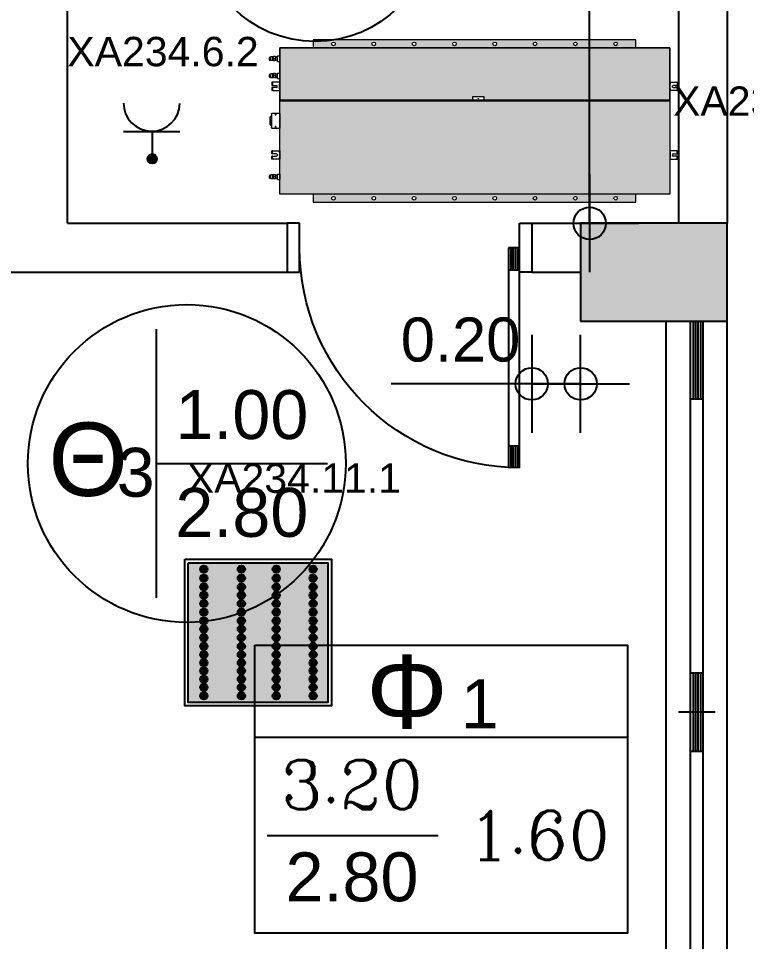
# Model space of a CAD drawing. Header units: metres. Extents: x 0 to 132, y -109 to 310.
# Drawn here: x 26.718 to 29.697, y 109.268 to 113.043 of the extents above; entities that cross this region are included whole.
import ezdxf
from ezdxf.enums import TextEntityAlignment as Align

# ---------------------------------------------------------------- set-up
doc = ezdxf.new("R2010")
doc.units = ezdxf.units.M
doc.header["$LTSCALE"] = 0.036
doc.layers.get('0').update_dxf_attribs({"color": 252})
doc.layers.get('Defpoints').update_dxf_attribs({"color": 252})
for name, color, linetype in [('arxitektonika', 254, 'Continuous'), ('DIMBLK', 252, 'Continuous'), ('electext', 20, 'Continuous'), ('HLEK-SYMBOL', 3, 'Continuous'), ('HLEK_FL001_SYMBOLS', 230, 'Continuous'), ('mihanologika text', 20, 'Continuous'), ('Parathira', 252, 'Continuous')]:
    doc.layers.add(name, color=color, linetype=linetype)
doc.layers.add('axel', color=170, linetype='Continuous', lineweight=0)
doc.styles.add('COMU-N', font='arial.ttf')
doc.styles.get("Standard").update_dxf_attribs({"font": 'arial.ttf'})
doc.dimstyles.new('CADWDOT', dxfattribs={"dimscale": 0.1, "dimtxt": 1.8, "dimasz": 0.08, "dimexe": 2, "dimexo": 0, "dimgap": 0.09, "dimtad": 0, "dimrnd": 0.001, "dimzin": 0, "dimdsep": 46, "dimtxsty": 'Standard', "dimblk1": 'ARTDIM', "dimblk2": 'ARTDIM', "dimsah": 1, "dimcen": 0.09, "dimdle": 0.05, "dimse1": 1, "dimse2": 1, "dimadec": 0, "dimazin": 0, "dimtfac": 1, "dimtmove": 0, "dimatfit": 3, "dimldrblk": 'ARTDIM', "dimfxl": 2, "dimtvp": 0.9999, "dimtolj": 1, "dimtzin": 0, "dimarcsym": 0})

# ---------------------------------------------------------------- blocks, each defined once
blk = doc.blocks.new('A$C41170526')
at = {"layer": 'Parathira'}
for p, q in [((-0.2, 0), (-0.2, -0.05)), ((0, -0.05), (0, 0)), ((-1, -0.05), (-0.1, -0.05)), ((-0.91, -0.059), (-1, -0.059)), ((-0.91, -0.068), (-0.9998, -0.068)), ((-0.91, -0.095), (-0.91, -0.05)), ((-0.2, -0.05), (0, -0.05)), ((-0.19, -0.095), (-0.19, -0.05)), ((-0.1, -0.059), (-0.19, -0.059)), ((-0.1, -0.068), (-0.19, -0.068)), ((-0.1, -0.05), (-0.1, -0.095)), ((-0.91, -0.077), (-0.9996, -0.077)), ((-0.91, -0.086), (-0.9993, -0.086)), ((-0.1, -0.095), (-0.9989, -0.095)), ((-0.1, -0.077), (-0.19, -0.077)), ((-0.1, -0.086), (-0.19, -0.086)), ((-0.2, -0.95), (0, -0.95)), ((-0.2, -1), (-0.2, -0.95)), ((0, -0.95), (0, -1))]:
    blk.add_line(p, q, dxfattribs=at)
blk.add_arc((-0.1, -0.05), 0.9, 180, 270, dxfattribs=at)
blk = doc.blocks.new('ARTDIM')
at = {"layer": 'DIMBLK'}
for p, q in [((0, -24.9975), (0, 24.9975)), ((-24.9975, 0), (24.9975, 0))]:
    blk.add_line(p, q, dxfattribs=at)
blk.add_circle((0, 0), 8.25, dxfattribs=at)
blk = doc.blocks.new('*D459')
at = {"layer": 'arxitektonika', "color": 0, "lineweight": -2}
blk.add_line((29.0551, 112.2134), (29.0551, 115.5974), dxfattribs=at)
at = {"layer": 'Defpoints', "color": 0, "transparency": 16777216}
for p in [(27.3682, 115.6054), (29.0551, 115.6054), (27.3682, 112.2054)]:
    blk.add_point(p, dxfattribs=at)
at = {"layer": 'arxitektonika', "color": 0, "lineweight": -2, "xscale": 0.008, "yscale": 0.008, "zscale": 0.008}
for p, rotation in [((29.0551, 115.6054), 90), ((29.0551, 112.2054), 270)]:
    blk.add_blockref('ARTDIM', p, dxfattribs=dict(at, rotation=rotation))
at = {"layer": 'arxitektonika', "color": 0, "insert": (28.8751, 113.6061), "char_height": 0.18, "attachment_point": 5, "rotation": 90}
blk.add_mtext('\\A1;3.40', dxfattribs=at)
blk = doc.blocks.new('*D465')
at = {"layer": 'arxitektonika', "color": 0, "lineweight": -2}
for p, q in [((28.8182, 111.5488), (28.2436, 111.5488)), ((29.0102, 111.5488), (28.8262, 111.5488))]:
    blk.add_line(p, q, dxfattribs=at)
at = {"layer": 'Defpoints', "color": 0, "transparency": 16777216}
for p in [(28.8182, 112.0054), (29.0182, 112.0054), (28.8182, 111.5488)]:
    blk.add_point(p, dxfattribs=at)
at = {"layer": 'arxitektonika', "color": 0, "lineweight": -2, "xscale": 0.008, "yscale": 0.008, "zscale": 0.008, "rotation": 180}
blk.add_blockref('ARTDIM', (28.8182, 111.5488), dxfattribs=at)
at = {"layer": 'arxitektonika', "color": 0, "lineweight": -2, "xscale": 0.008, "yscale": 0.008, "zscale": 0.008}
blk.add_blockref('ARTDIM', (29.0182, 111.5488), dxfattribs=at)
at = {"layer": 'arxitektonika', "color": 0, "insert": (28.5269, 111.7288), "char_height": 0.18, "attachment_point": 5}
blk.add_mtext('\\A1;0.20', dxfattribs=at)
blk = doc.blocks.new('A$C0F9B47E5')
at = {"layer": 'Parathira'}
for p, q in [((-0.025, -3.2), (-0.025, 0)), ((-0.025, 0), (0.025, 0)), ((0.025, 0), (0.025, -3.2)), ((-0.015, 0), (-0.015, -0.32)), ((-0.005, 0), (-0.005, -0.32)), ((0.005, 0), (0.005, -0.32)), ((0.015, 0), (0.015, -0.32)), ((0.025, -0.32), (-0.025, -0.32)), ((0.025, -1.44), (-0.025, -1.44)), ((-0.015, -1.44), (-0.015, -1.76)), ((-0.005, -1.44), (-0.005, -1.76)), ((0.005, -1.44), (0.005, -1.76)), ((0.015, -1.44), (0.015, -1.76)), ((0.075, -1.6), (-0.075, -1.6)), ((0.025, -1.76), (-0.025, -1.76)), ((0.025, -2.88), (-0.025, -2.88)), ((-0.015, -2.88), (-0.015, -3.2)), ((-0.005, -2.88), (-0.005, -3.2)), ((0.005, -2.88), (0.005, -3.2)), ((0.015, -2.88), (0.015, -3.2)), ((0.025, -3.2), (-0.025, -3.2))]:
    blk.add_line(p, q, dxfattribs=at)
blk = doc.blocks.new('gJ6_a14')
at = {"linetype": 'Continuous'}
for p, q in [((-0.1176, 0.1119), (0.113, 0.1119)), ((0, 0.1119), (0, 0))]:
    blk.add_line(p, q, dxfattribs=at)
blk.add_arc((-0.0023, 0.2279), 0.1153, 180, 358.9566, dxfattribs=at)
blk = doc.blocks.new('*X789')
at = {"color": 0}
for p, q in [((15.598, 2.587), (15.737, 2.727)), ((15.598, 2.622), (15.702, 2.727)), ((15.605, 2.559), (15.765, 2.719)), ((15.609, 2.652), (15.618, 2.66)), ((15.617, 2.536), (15.789, 2.707)), ((15.623, 2.665), (15.631, 2.674)), ((15.633, 2.516), (15.808, 2.691)), ((15.636, 2.678), (15.645, 2.687)), ((15.649, 2.691), (15.658, 2.7)), ((15.653, 2.501), (15.824, 2.672)), ((15.654, 2.66), (15.662, 2.669)), ((15.662, 2.705), (15.671, 2.714)), ((15.667, 2.674), (15.676, 2.683)), ((15.676, 2.718), (15.678, 2.721)), ((15.68, 2.687), (15.689, 2.696)), ((15.685, 2.656), (15.693, 2.665)), ((15.693, 2.7), (15.702, 2.709)), ((15.698, 2.669), (15.707, 2.678)), ((15.707, 2.714), (15.715, 2.722)), ((15.711, 2.683), (15.72, 2.691)), ((15.715, 2.652), (15.724, 2.66)), ((15.72, 2.727), (15.721, 2.728)), ((15.724, 2.696), (15.733, 2.705)), ((15.729, 2.665), (15.738, 2.674)), ((15.738, 2.709), (15.746, 2.718)), ((15.742, 2.678), (15.751, 2.687)), ((15.751, 2.722), (15.752, 2.724)), ((15.755, 2.691), (15.764, 2.7)), ((15.76, 2.66), (15.768, 2.669)), ((15.768, 2.705), (15.777, 2.714)), ((15.773, 2.674), (15.782, 2.683)), ((15.786, 2.687), (15.795, 2.696)), ((15.791, 2.656), (15.799, 2.665)), ((15.804, 2.669), (15.813, 2.678)), ((15.822, 2.652), (15.83, 2.66)), ((15.601, 2.607), (15.609, 2.616)), ((15.604, 2.646), (15.605, 2.647)), ((15.605, 2.577), (15.614, 2.585)), ((15.611, 2.547), (15.618, 2.554)), ((15.614, 2.621), (15.623, 2.63)), ((15.618, 2.59), (15.627, 2.599)), ((15.623, 2.559), (15.631, 2.568)), ((15.627, 2.634), (15.636, 2.643)), ((15.627, 2.528), (15.636, 2.537)), ((15.631, 2.603), (15.64, 2.612)), ((15.636, 2.572), (15.645, 2.581)), ((15.64, 2.647), (15.649, 2.656)), ((15.64, 2.541), (15.649, 2.55)), ((15.645, 2.616), (15.654, 2.625)), ((15.645, 2.51), (15.654, 2.519)), ((15.649, 2.585), (15.658, 2.594)), ((15.654, 2.554), (15.662, 2.563)), ((15.658, 2.63), (15.667, 2.638)), ((15.658, 2.523), (15.667, 2.532)), ((15.662, 2.599), (15.671, 2.607)), ((15.664, 2.494), (15.671, 2.501)), ((15.667, 2.568), (15.676, 2.577)), ((15.671, 2.643), (15.68, 2.652)), ((15.671, 2.537), (15.68, 2.546)), ((15.676, 2.489), (15.836, 2.648)), ((15.676, 2.612), (15.685, 2.621)), ((15.676, 2.506), (15.685, 2.515)), ((15.68, 2.581), (15.689, 2.59)), ((15.685, 2.55), (15.693, 2.559)), ((15.689, 2.625), (15.698, 2.634)), ((15.689, 2.519), (15.698, 2.528)), ((15.693, 2.594), (15.702, 2.603)), ((15.693, 2.488), (15.702, 2.497)), ((15.698, 2.563), (15.707, 2.572)), ((15.702, 2.638), (15.711, 2.647)), ((15.702, 2.532), (15.711, 2.541)), ((15.705, 2.482), (15.843, 2.62)), ((15.707, 2.607), (15.715, 2.616)), ((15.707, 2.501), (15.715, 2.51)), ((15.711, 2.577), (15.72, 2.585)), ((15.715, 2.546), (15.724, 2.554)), ((15.72, 2.621), (15.729, 2.63)), ((15.72, 2.515), (15.729, 2.523)), ((15.724, 2.59), (15.733, 2.599)), ((15.724, 2.484), (15.733, 2.493)), ((15.729, 2.559), (15.738, 2.568)), ((15.733, 2.634), (15.742, 2.643)), ((15.733, 2.528), (15.742, 2.537)), ((15.738, 2.603), (15.746, 2.612)), ((15.738, 2.497), (15.746, 2.506)), ((15.741, 2.482), (15.842, 2.584)), ((15.742, 2.572), (15.751, 2.581)), ((15.746, 2.647), (15.755, 2.656)), ((15.746, 2.541), (15.755, 2.55)), ((15.751, 2.616), (15.76, 2.625)), ((15.751, 2.51), (15.76, 2.519)), ((15.755, 2.585), (15.764, 2.594)), ((15.76, 2.554), (15.768, 2.563)), ((15.764, 2.63), (15.773, 2.638)), ((15.764, 2.523), (15.773, 2.532)), ((15.768, 2.599), (15.777, 2.607)), ((15.768, 2.493), (15.777, 2.501)), ((15.773, 2.568), (15.782, 2.577)), ((15.777, 2.643), (15.786, 2.652)), ((15.777, 2.537), (15.786, 2.546)), ((15.782, 2.612), (15.791, 2.621)), ((15.782, 2.506), (15.791, 2.515)), ((15.786, 2.581), (15.795, 2.59)), ((15.791, 2.55), (15.799, 2.559)), ((15.795, 2.625), (15.804, 2.634)), ((15.795, 2.519), (15.804, 2.528)), ((15.799, 2.594), (15.808, 2.603)), ((15.804, 2.563), (15.813, 2.572)), ((15.808, 2.638), (15.817, 2.647)), ((15.808, 2.532), (15.817, 2.541)), ((15.813, 2.607), (15.822, 2.616)), ((15.817, 2.577), (15.826, 2.585)), ((15.822, 2.546), (15.83, 2.554)), ((15.826, 2.621), (15.835, 2.63)), ((15.83, 2.59), (15.839, 2.599)), ((15.835, 2.559), (15.835, 2.56)), ((15.839, 2.634), (15.84, 2.635)), ((15.844, 2.603), (15.844, 2.603))]:
    blk.add_line(p, q, dxfattribs=at)
blk = doc.blocks.new('GJ6_A78')
at = {"layer": 'HLEK-SYMBOL', "color": 0, "linetype": 'Continuous'}
blk.add_circle((0, 0), 0.0989, dxfattribs=at)
at = {"layer": 'HLEK-SYMBOL', "color": 0, "xscale": 0.8, "yscale": 0.8, "zscale": 0.8}
blk.add_blockref('*X789', (-12.576, -2.084), dxfattribs=at)
blk = doc.blocks.new('priza')
at = {"layer": 'HLEK_FL001_SYMBOLS', "rotation": 180}
blk.add_blockref('gJ6_a14', (87.4, -100.4952), dxfattribs=at)
at = {"layer": 'HLEK_FL001_SYMBOLS', "xscale": 0.1951472641207488, "yscale": 0.1951472641207488, "zscale": 0.1951472641207488}
blk.add_blockref('GJ6_A78', (87.4, -100.4953), dxfattribs=at)
blk = doc.blocks.new('panel led 4x16W 60x60cm acrylic')
at = {"layer": 'HLEK_FL001_SYMBOLS', "linetype": 'Continuous', "lineweight": 0}
h = blk.add_hatch(color=201, dxfattribs=at)
h.dxf.hatch_style = 1
h.paths.add_polyline_path([(45.4184, 65.5575), (45.4184, 64.9863), (45.9896, 64.9863), (45.9896, 65.5575)])
h.paths.add_polyline_path([(45.6208, 65.3554, -1), (45.6508, 65.3554, -1)], flags=16)
h.paths.add_polyline_path([(45.6208, 65.3904, -1), (45.6508, 65.3904, -1)], flags=16)
h.paths.add_polyline_path([(45.7936, 65.3554, -1), (45.7636, 65.3554, -1)], flags=16)
h.paths.add_polyline_path([(45.7636, 65.3904, -1), (45.7936, 65.3904, -1)], flags=16)
h.paths.add_polyline_path([(45.6508, 65.3202, -1), (45.6208, 65.3202, -1)], flags=16)
h.paths.add_polyline_path([(45.7936, 65.3202, -1), (45.7636, 65.3202, -1)], flags=16)
h.paths.add_polyline_path([(45.6208, 65.4249, -1), (45.6508, 65.4249, -1)], flags=16)
h.paths.add_polyline_path([(45.7636, 65.4249, -1), (45.7936, 65.4249, -1)], flags=16)
h.paths.add_polyline_path([(45.6508, 65.2864, -1), (45.6208, 65.2864, -1)], flags=16)
h.paths.add_polyline_path([(45.7936, 65.2864, -1), (45.7636, 65.2864, -1)], flags=16)
h.paths.add_polyline_path([(45.6208, 65.4586, -1), (45.6508, 65.4586, -1)], flags=16)
h.paths.add_polyline_path([(45.7636, 65.4586, -1), (45.7936, 65.4586, -1)], flags=16)
h.paths.add_polyline_path([(45.6508, 65.2511, -1), (45.6208, 65.2511, -1)], flags=16)
h.paths.add_polyline_path([(45.7936, 65.2511, -1), (45.7636, 65.2511, -1)], flags=16)
h.paths.add_polyline_path([(45.6208, 65.4943, -1), (45.6508, 65.4943, -1)], flags=16)
h.paths.add_polyline_path([(45.7636, 65.4943, -1), (45.7936, 65.4943, -1)], flags=16)
h.paths.add_polyline_path([(45.6508, 65.2158, -1), (45.6208, 65.2158, -1)], flags=16)
h.paths.add_polyline_path([(45.7936, 65.2158, -1), (45.7636, 65.2158, -1)], flags=16)
h.paths.add_polyline_path([(45.6208, 65.531, -1), (45.6508, 65.531, -1)], flags=16)
h.paths.add_polyline_path([(45.7636, 65.531, -1), (45.7936, 65.531, -1)], flags=16)
h.paths.add_polyline_path([(45.6508, 65.1817, -1), (45.6208, 65.1817, -1)], flags=16)
h.paths.add_polyline_path([(45.7936, 65.1817, -1), (45.7636, 65.1817, -1)], flags=16)
h.paths.add_polyline_path([(45.4672, 65.3554, -1), (45.4972, 65.3554, -1)], flags=16)
h.paths.add_polyline_path([(45.4672, 65.3904, -1), (45.4972, 65.3904, -1)], flags=16)
h.paths.add_polyline_path([(45.4972, 65.3202, -1), (45.4672, 65.3202, -1)], flags=16)
h.paths.add_polyline_path([(45.6508, 65.1482, -1), (45.6208, 65.1482, -1)], flags=16)
h.paths.add_polyline_path([(45.9441, 65.3554, -1), (45.9141, 65.3554, -1)], flags=16)
h.paths.add_polyline_path([(45.9441, 65.3904, -1), (45.9141, 65.3904, -1)], flags=16)
h.paths.add_polyline_path([(45.7936, 65.1482, -1), (45.7636, 65.1482, -1)], flags=16)
h.paths.add_polyline_path([(45.4672, 65.4249, -1), (45.4972, 65.4249, -1)], flags=16)
h.paths.add_polyline_path([(45.9441, 65.3202, -1), (45.9141, 65.3202, -1)], flags=16)
h.paths.add_polyline_path([(45.4972, 65.2864, -1), (45.4672, 65.2864, -1)], flags=16)
h.paths.add_polyline_path([(45.9141, 65.4249, -1), (45.9441, 65.4249, -1)], flags=16)
h.paths.add_polyline_path([(45.9441, 65.2864, -1), (45.9141, 65.2864, -1)], flags=16)
h.paths.add_polyline_path([(45.4672, 65.4586, -1), (45.4972, 65.4586, -1)], flags=16)
h.paths.add_polyline_path([(45.9141, 65.4586, -1), (45.9441, 65.4586, -1)], flags=16)
h.paths.add_polyline_path([(45.4972, 65.2511, -1), (45.4672, 65.2511, -1)], flags=16)
h.paths.add_polyline_path([(45.9441, 65.2511, -1), (45.9141, 65.2511, -1)], flags=16)
h.paths.add_polyline_path([(45.4672, 65.4943, -1), (45.4972, 65.4943, -1)], flags=16)
h.paths.add_polyline_path([(45.6508, 65.1152, -1), (45.6208, 65.1152, -1)], flags=16)
h.paths.add_polyline_path([(45.7936, 65.1152, -1), (45.7636, 65.1152, -1)], flags=16)
h.paths.add_polyline_path([(45.9141, 65.4943, -1), (45.9441, 65.4943, -1)], flags=16)
h.paths.add_polyline_path([(45.4972, 65.2158, -1), (45.4672, 65.2158, -1)], flags=16)
h.paths.add_polyline_path([(45.9441, 65.2158, -1), (45.9141, 65.2158, -1)], flags=16)
h.paths.add_polyline_path([(45.4672, 65.531, -1), (45.4972, 65.531, -1)], flags=16)
h.paths.add_polyline_path([(45.9141, 65.531, -1), (45.9441, 65.531, -1)], flags=16)
h.paths.add_polyline_path([(45.4972, 65.1817, -1), (45.4672, 65.1817, -1)], flags=16)
h.paths.add_polyline_path([(45.9441, 65.1817, -1), (45.9141, 65.1817, -1)], flags=16)
h.paths.add_polyline_path([(45.6508, 65.0811, -1), (45.6208, 65.0811, -1)], flags=16)
h.paths.add_polyline_path([(45.7936, 65.0811, -1), (45.7636, 65.0811, -1)], flags=16)
h.paths.add_polyline_path([(45.4972, 65.1482, -1), (45.4672, 65.1482, -1)], flags=16)
h.paths.add_polyline_path([(45.9441, 65.1482, -1), (45.9141, 65.1482, -1)], flags=16)
h.paths.add_polyline_path([(45.6508, 65.048, -1), (45.6208, 65.048, -1)], flags=16)
h.paths.add_polyline_path([(45.7936, 65.048, -1), (45.7636, 65.048, -1)], flags=16)
h.paths.add_polyline_path([(45.4972, 65.1152, -1), (45.4672, 65.1152, -1)], flags=16)
h.paths.add_polyline_path([(45.9441, 65.1152, -1), (45.9141, 65.1152, -1)], flags=16)
h.paths.add_polyline_path([(45.6508, 65.0128, -1), (45.6208, 65.0128, -1)], flags=16)
h.paths.add_polyline_path([(45.4972, 65.0811, -1), (45.4672, 65.0811, -1)], flags=16)
h.paths.add_polyline_path([(45.7936, 65.0128, -1), (45.7636, 65.0128, -1)], flags=16)
h.paths.add_polyline_path([(45.9441, 65.0811, -1), (45.9141, 65.0811, -1)], flags=16)
h.paths.add_polyline_path([(45.4972, 65.048, -1), (45.4672, 65.048, -1)], flags=16)
h.paths.add_polyline_path([(45.9441, 65.048, -1), (45.9141, 65.048, -1)], flags=16)
h.paths.add_polyline_path([(45.4972, 65.0128, -1), (45.4672, 65.0128, -1)], flags=16)
h.paths.add_polyline_path([(45.9441, 65.0128, -1), (45.9141, 65.0128, -1)], flags=16)
h = blk.add_hatch(color=11, dxfattribs=at)
h.dxf.hatch_style = 1
h.paths.add_polyline_path([(45.4972, 65.531, 1), (45.4672, 65.531, 1)])
h = blk.add_hatch(color=11, dxfattribs=at)
h.dxf.hatch_style = 1
h.paths.add_polyline_path([(45.4972, 65.4943, 1), (45.4672, 65.4943, 1)])
h = blk.add_hatch(color=11, dxfattribs=at)
h.dxf.hatch_style = 1
h.paths.add_polyline_path([(45.6508, 65.531, 1), (45.6208, 65.531, 1)])
h = blk.add_hatch(color=11, dxfattribs=at)
h.dxf.hatch_style = 1
h.paths.add_polyline_path([(45.6508, 65.4943, 1), (45.6208, 65.4943, 1)])
h = blk.add_hatch(color=11, dxfattribs=at)
h.dxf.hatch_style = 1
h.paths.add_polyline_path([(45.7936, 65.531, 1), (45.7636, 65.531, 1)])
h = blk.add_hatch(color=11, dxfattribs=at)
h.dxf.hatch_style = 1
h.paths.add_polyline_path([(45.7936, 65.4943, 1), (45.7636, 65.4943, 1)])
h = blk.add_hatch(color=11, dxfattribs=at)
h.dxf.hatch_style = 1
h.paths.add_polyline_path([(45.9441, 65.531, 1), (45.9141, 65.531, 1)])
h = blk.add_hatch(color=11, dxfattribs=at)
h.dxf.hatch_style = 1
h.paths.add_polyline_path([(45.9441, 65.4943, 1), (45.9141, 65.4943, 1)])
h = blk.add_hatch(color=11, dxfattribs=at)
h.dxf.hatch_style = 1
h.paths.add_polyline_path([(45.4972, 65.4586, 1), (45.4672, 65.4586, 1)])
h = blk.add_hatch(color=11, dxfattribs=at)
h.dxf.hatch_style = 1
h.paths.add_polyline_path([(45.6508, 65.4586, 1), (45.6208, 65.4586, 1)])
h = blk.add_hatch(color=11, dxfattribs=at)
h.dxf.hatch_style = 1
h.paths.add_polyline_path([(45.7936, 65.4586, 1), (45.7636, 65.4586, 1)])
h = blk.add_hatch(color=11, dxfattribs=at)
h.dxf.hatch_style = 1
h.paths.add_polyline_path([(45.9441, 65.4586, 1), (45.9141, 65.4586, 1)])
h = blk.add_hatch(color=11, dxfattribs=at)
h.dxf.hatch_style = 1
h.paths.add_polyline_path([(45.4972, 65.4249, 1), (45.4672, 65.4249, 1)])
h = blk.add_hatch(color=11, dxfattribs=at)
h.dxf.hatch_style = 1
h.paths.add_polyline_path([(45.6508, 65.4249, 1), (45.6208, 65.4249, 1)])
h = blk.add_hatch(color=11, dxfattribs=at)
h.dxf.hatch_style = 1
h.paths.add_polyline_path([(45.7936, 65.4249, 1), (45.7636, 65.4249, 1)])
h = blk.add_hatch(color=11, dxfattribs=at)
h.dxf.hatch_style = 1
h.paths.add_polyline_path([(45.9441, 65.4249, 1), (45.9141, 65.4249, 1)])
h = blk.add_hatch(color=11, dxfattribs=at)
h.dxf.hatch_style = 1
h.paths.add_polyline_path([(45.4972, 65.3904, 1), (45.4672, 65.3904, 1)])
h = blk.add_hatch(color=11, dxfattribs=at)
h.dxf.hatch_style = 1
h.paths.add_polyline_path([(45.6508, 65.3904, 1), (45.6208, 65.3904, 1)])
h = blk.add_hatch(color=11, dxfattribs=at)
h.dxf.hatch_style = 1
h.paths.add_polyline_path([(45.7936, 65.3904, 1), (45.7636, 65.3904, 1)])
h = blk.add_hatch(color=11, dxfattribs=at)
h.dxf.hatch_style = 1
h.paths.add_polyline_path([(45.9441, 65.3904, 1), (45.9141, 65.3904, 1)])
h = blk.add_hatch(color=11, dxfattribs=at)
h.dxf.hatch_style = 1
h.paths.add_polyline_path([(45.4972, 65.3554, 1), (45.4672, 65.3554, 1)])
h = blk.add_hatch(color=11, dxfattribs=at)
h.dxf.hatch_style = 1
h.paths.add_polyline_path([(45.6508, 65.3554, 1), (45.6208, 65.3554, 1)])
h = blk.add_hatch(color=11, dxfattribs=at)
h.dxf.hatch_style = 1
h.paths.add_polyline_path([(45.7936, 65.3554, 1), (45.7636, 65.3554, 1)])
h = blk.add_hatch(color=11, dxfattribs=at)
h.dxf.hatch_style = 1
h.paths.add_polyline_path([(45.9441, 65.3554, 1), (45.9141, 65.3554, 1)])
h = blk.add_hatch(color=11, dxfattribs=at)
h.dxf.hatch_style = 1
h.paths.add_polyline_path([(45.4972, 65.3202, 1), (45.4672, 65.3202, 1)])
h = blk.add_hatch(color=11, dxfattribs=at)
h.dxf.hatch_style = 1
h.paths.add_polyline_path([(45.6508, 65.3202, 1), (45.6208, 65.3202, 1)])
h = blk.add_hatch(color=11, dxfattribs=at)
h.dxf.hatch_style = 1
h.paths.add_polyline_path([(45.7936, 65.3202, 1), (45.7636, 65.3202, 1)])
h = blk.add_hatch(color=11, dxfattribs=at)
h.dxf.hatch_style = 1
h.paths.add_polyline_path([(45.9441, 65.3202, 1), (45.9141, 65.3202, 1)])
h = blk.add_hatch(color=11, dxfattribs=at)
h.dxf.hatch_style = 1
h.paths.add_polyline_path([(45.4972, 65.2864, 1), (45.4672, 65.2864, 1)])
h = blk.add_hatch(color=11, dxfattribs=at)
h.dxf.hatch_style = 1
h.paths.add_polyline_path([(45.6508, 65.2864, 1), (45.6208, 65.2864, 1)])
h = blk.add_hatch(color=11, dxfattribs=at)
h.dxf.hatch_style = 1
h.paths.add_polyline_path([(45.7936, 65.2864, 1), (45.7636, 65.2864, 1)])
h = blk.add_hatch(color=11, dxfattribs=at)
h.dxf.hatch_style = 1
h.paths.add_polyline_path([(45.9441, 65.2864, 1), (45.9141, 65.2864, 1)])
h = blk.add_hatch(color=11, dxfattribs=at)
h.dxf.hatch_style = 1
h.paths.add_polyline_path([(45.4972, 65.2511, 1), (45.4672, 65.2511, 1)])
h = blk.add_hatch(color=11, dxfattribs=at)
h.dxf.hatch_style = 1
h.paths.add_polyline_path([(45.6508, 65.2511, 1), (45.6208, 65.2511, 1)])
h = blk.add_hatch(color=11, dxfattribs=at)
h.dxf.hatch_style = 1
h.paths.add_polyline_path([(45.7936, 65.2511, 1), (45.7636, 65.2511, 1)])
h = blk.add_hatch(color=11, dxfattribs=at)
h.dxf.hatch_style = 1
h.paths.add_polyline_path([(45.9441, 65.2511, 1), (45.9141, 65.2511, 1)])
h = blk.add_hatch(color=11, dxfattribs=at)
h.dxf.hatch_style = 1
h.paths.add_polyline_path([(45.4972, 65.2158, 1), (45.4672, 65.2158, 1)])
h = blk.add_hatch(color=11, dxfattribs=at)
h.dxf.hatch_style = 1
h.paths.add_polyline_path([(45.6508, 65.2158, 1), (45.6208, 65.2158, 1)])
h = blk.add_hatch(color=11, dxfattribs=at)
h.dxf.hatch_style = 1
h.paths.add_polyline_path([(45.7936, 65.2158, 1), (45.7636, 65.2158, 1)])
h = blk.add_hatch(color=11, dxfattribs=at)
h.dxf.hatch_style = 1
h.paths.add_polyline_path([(45.9441, 65.2158, 1), (45.9141, 65.2158, 1)])
h = blk.add_hatch(color=11, dxfattribs=at)
h.dxf.hatch_style = 1
h.paths.add_polyline_path([(45.4972, 65.1817, 1), (45.4672, 65.1817, 1)])
h = blk.add_hatch(color=11, dxfattribs=at)
h.dxf.hatch_style = 1
h.paths.add_polyline_path([(45.6508, 65.1817, 1), (45.6208, 65.1817, 1)])
h = blk.add_hatch(color=11, dxfattribs=at)
h.dxf.hatch_style = 1
h.paths.add_polyline_path([(45.7936, 65.1817, 1), (45.7636, 65.1817, 1)])
h = blk.add_hatch(color=11, dxfattribs=at)
h.dxf.hatch_style = 1
h.paths.add_polyline_path([(45.9441, 65.1817, 1), (45.9141, 65.1817, 1)])
h = blk.add_hatch(color=11, dxfattribs=at)
h.dxf.hatch_style = 1
h.paths.add_polyline_path([(45.4972, 65.1482, 1), (45.4672, 65.1482, 1)])
h = blk.add_hatch(color=11, dxfattribs=at)
h.dxf.hatch_style = 1
h.paths.add_polyline_path([(45.6508, 65.1482, 1), (45.6208, 65.1482, 1)])
h = blk.add_hatch(color=11, dxfattribs=at)
h.dxf.hatch_style = 1
h.paths.add_polyline_path([(45.7936, 65.1482, 1), (45.7636, 65.1482, 1)])
h = blk.add_hatch(color=11, dxfattribs=at)
h.dxf.hatch_style = 1
h.paths.add_polyline_path([(45.9441, 65.1482, 1), (45.9141, 65.1482, 1)])
h = blk.add_hatch(color=11, dxfattribs=at)
h.dxf.hatch_style = 1
h.paths.add_polyline_path([(45.4972, 65.1152, 1), (45.4672, 65.1152, 1)])
h = blk.add_hatch(color=11, dxfattribs=at)
h.dxf.hatch_style = 1
h.paths.add_polyline_path([(45.4972, 65.0811, 1), (45.4672, 65.0811, 1)])
h = blk.add_hatch(color=11, dxfattribs=at)
h.dxf.hatch_style = 1
h.paths.add_polyline_path([(45.6508, 65.1152, 1), (45.6208, 65.1152, 1)])
h = blk.add_hatch(color=11, dxfattribs=at)
h.dxf.hatch_style = 1
h.paths.add_polyline_path([(45.6508, 65.0811, 1), (45.6208, 65.0811, 1)])
h = blk.add_hatch(color=11, dxfattribs=at)
h.dxf.hatch_style = 1
h.paths.add_polyline_path([(45.7936, 65.1152, 1), (45.7636, 65.1152, 1)])
h = blk.add_hatch(color=11, dxfattribs=at)
h.dxf.hatch_style = 1
h.paths.add_polyline_path([(45.7936, 65.0811, 1), (45.7636, 65.0811, 1)])
h = blk.add_hatch(color=11, dxfattribs=at)
h.dxf.hatch_style = 1
h.paths.add_polyline_path([(45.9441, 65.1152, 1), (45.9141, 65.1152, 1)])
h = blk.add_hatch(color=11, dxfattribs=at)
h.dxf.hatch_style = 1
h.paths.add_polyline_path([(45.9441, 65.0811, 1), (45.9141, 65.0811, 1)])
h = blk.add_hatch(color=11, dxfattribs=at)
h.dxf.hatch_style = 1
h.paths.add_polyline_path([(45.4972, 65.048, 1), (45.4672, 65.048, 1)])
h = blk.add_hatch(color=11, dxfattribs=at)
h.dxf.hatch_style = 1
h.paths.add_polyline_path([(45.6508, 65.048, 1), (45.6208, 65.048, 1)])
h = blk.add_hatch(color=11, dxfattribs=at)
h.dxf.hatch_style = 1
h.paths.add_polyline_path([(45.7936, 65.048, 1), (45.7636, 65.048, 1)])
h = blk.add_hatch(color=11, dxfattribs=at)
h.dxf.hatch_style = 1
h.paths.add_polyline_path([(45.9441, 65.048, 1), (45.9141, 65.048, 1)])
h = blk.add_hatch(color=11, dxfattribs=at)
h.dxf.hatch_style = 1
h.paths.add_polyline_path([(45.4972, 65.0128, 1), (45.4672, 65.0128, 1)])
h = blk.add_hatch(color=11, dxfattribs=at)
h.dxf.hatch_style = 1
h.paths.add_polyline_path([(45.6508, 65.0128, 1), (45.6208, 65.0128, 1)])
h = blk.add_hatch(color=11, dxfattribs=at)
h.dxf.hatch_style = 1
h.paths.add_polyline_path([(45.7936, 65.0128, 1), (45.7636, 65.0128, 1)])
h = blk.add_hatch(color=11, dxfattribs=at)
h.dxf.hatch_style = 1
h.paths.add_polyline_path([(45.9441, 65.0128, 1), (45.9141, 65.0128, 1)])
at = {"layer": 'HLEK_FL001_SYMBOLS'}
for points in [[(45.4043, 65.5722), (46.0043, 65.5722), (46.0043, 64.9722), (45.4043, 64.9722)], [(45.4184, 65.5575), (45.9896, 65.5575), (45.9896, 64.9863), (45.4184, 64.9863)]]:
    blk.add_lwpolyline(points, close=True, dxfattribs=at)
for centre in [(45.4822, 65.531), (45.4822, 65.4943), (45.6358, 65.531), (45.6358, 65.4943), (45.7786, 65.531), (45.7786, 65.4943), (45.9291, 65.531), (45.9291, 65.4943), (45.4822, 65.4586), (45.6358, 65.4586), (45.7786, 65.4586), (45.9291, 65.4586), (45.4822, 65.4249), (45.6358, 65.4249), (45.7786, 65.4249), (45.9291, 65.4249), (45.4822, 65.3904), (45.6358, 65.3904), (45.7786, 65.3904), (45.9291, 65.3904), (45.4822, 65.3554), (45.6358, 65.3554), (45.7786, 65.3554), (45.9291, 65.3554), (45.4822, 65.3202), (45.6358, 65.3202), (45.7786, 65.3202), (45.9291, 65.3202), (45.4822, 65.2864), (45.6358, 65.2864), (45.7786, 65.2864), (45.9291, 65.2864), (45.4822, 65.2511), (45.6358, 65.2511), (45.7786, 65.2511), (45.9291, 65.2511), (45.4822, 65.2158), (45.6358, 65.2158), (45.7786, 65.2158), (45.9291, 65.2158), (45.4822, 65.1817), (45.6358, 65.1817), (45.7786, 65.1817), (45.9291, 65.1817), (45.4822, 65.1482), (45.6358, 65.1482), (45.7786, 65.1482), (45.9291, 65.1482), (45.4822, 65.1152), (45.4822, 65.0811), (45.6358, 65.1152), (45.6358, 65.0811), (45.7786, 65.1152), (45.7786, 65.0811), (45.9291, 65.1152), (45.9291, 65.0811), (45.4822, 65.048), (45.6358, 65.048), (45.7786, 65.048), (45.9291, 65.048), (45.4822, 65.0128), (45.6358, 65.0128), (45.7786, 65.0128), (45.9291, 65.0128)]:
    blk.add_circle(centre, 0.015, dxfattribs=at)
blk = doc.blocks.new('A$C5A126718')
at = {"layer": 'axel'}
for p, q in [((-0.0317, 0.0343), (-0.0317, 0.0321)), ((-0.0301, 0.0343), (-0.0317, 0.0343)), ((-0.0317, 0.0321), (-0.0317, 0.0236)), ((-0.0317, 0.0321), (-0.0301, 0.0321)), ((-0.0317, 0.0236), (-0.0301, 0.0236)), ((-0.0317, 0.0236), (-0.0317, 0.0214)), ((-0.0301, 0.0214), (-0.0317, 0.0214)), ((-0.0301, 0.0129), (-0.0317, 0.0129)), ((-0.0317, 0.0129), (-0.0317, 0.0107)), ((-0.0317, 0.0107), (-0.0301, 0.0107)), ((-0.0317, 0.0107), (-0.0317, 0.0021)), ((-0.0317, 0.0021), (-0.0301, 0.0021)), ((-0.0317, 0.0021), (-0.0317, 0)), ((-0.0301, 0), (-0.0317, 0)), ((-0.0012, 0.0343), (-0.0301, 0.0343)), ((-0.0301, 0.0343), (-0.0301, 0.0321)), ((-0.0301, 0.0321), (-0.0301, 0.0236)), ((-0.0301, 0.0236), (-0.0301, 0.0214)), ((-0.0301, 0.0214), (-0.0131, 0.0214)), ((-0.0301, 0.0129), (-0.0301, 0.0107)), ((-0.0131, 0.0129), (-0.0301, 0.0129)), ((-0.0301, 0.0107), (-0.0301, 0.0021)), ((-0.0301, 0.0021), (-0.0301, 0)), ((-0.0301, 0), (-0.0012, 0)), ((-0.0012, 0.0343), (0, 0.0343)), ((-0.0012, 0.0343), (-0.0012, 0.033)), ((-0.0012, 0.033), (-0.0012, 0.03)), ((-0.0012, 0.03), (-0.0012, 0.0271)), ((-0.0012, 0.0271), (0, 0.0271)), ((-0.0012, 0.027), (-0.0012, 0.0271)), ((-0.0012, 0.0073), (-0.0012, 0.027)), ((-0.0012, 0.0071), (-0.0012, 0.0073)), ((-0.0012, 0.0071), (0, 0.0071)), ((-0.0012, 0.0071), (-0.0012, 0.0043)), ((-0.0012, 0.0043), (-0.0012, 0.0013)), ((-0.0012, 0.0013), (-0.0012, 0)), ((-0.0012, 0), (0, 0)), ((0.0004, 0.0271), (0.0004, 0.0343)), ((0.0004, 0.0271), (0.0004, 0.0343)), ((0.0004, 0.0211), (0.0004, 0.0271)), ((0.0004, 0.0211), (0.0004, 0.0271)), ((0.0004, 0.0207), (0.0004, 0.0211)), ((0.0004, 0.0207), (0.0004, 0.0211)), ((0.0004, 0.0186), (0.0004, 0.0207)), ((0.0004, 0.0186), (0.0004, 0.0207)), ((0.0004, 0.0157), (0.0004, 0.0186)), ((0.0004, 0.0157), (0.0004, 0.0186)), ((0.0004, 0.0136), (0.0004, 0.0157)), ((0.0004, 0.0136), (0.0004, 0.0157)), ((0.0004, 0.0132), (0.0004, 0.0136)), ((0.0004, 0.0132), (0.0004, 0.0136)), ((0.0004, 0.0071), (0.0004, 0.0132)), ((0.0004, 0.0071), (0.0004, 0.0132)), ((0.0004, 0), (0.0004, 0.0071)), ((0.0004, 0), (0.0004, 0.0071))]:
    blk.add_line(p, q, dxfattribs=at)
blk.add_arc((-0.0131, 0.0171), 0.00429, 270, 90, dxfattribs=at)
blk = doc.blocks.new('A$C3A54651E')
at = {"layer": 'axel'}
for p, q in [((0.0091, 0.0228), (0, 0.0228)), ((0, 0.0228), (0, 0)), ((0.0091, 0), (0, 0)), ((0.0091, 0), (0.0091, 0.0228)), ((0.0091, 0.0171), (0.0162, 0.0171)), ((0.0091, 0.0057), (0.0162, 0.0057)), ((0.0162, 0.019), (0.0166, 0.0193)), ((0.0162, 0.0038), (0.0162, 0.019)), ((0.0162, 0.0038), (0.0166, 0.0035)), ((0.0166, 0.0035), (0.0166, 0.0193)), ((0.0166, 0.0193), (0.0184, 0.0193)), ((0.0166, 0.0035), (0.0184, 0.0035)), ((0.0184, 0.02), (0.0184, 0.0199)), ((0.0184, 0.02), (0.0184, 0.02)), ((0.0184, 0.0199), (0.0184, 0.0193)), ((0.0184, 0.0193), (0.0184, 0.0153)), ((0.0184, 0.0153), (0.0184, 0.0067)), ((0.0184, 0.0067), (0.0184, 0.0035)), ((0.0184, 0.0035), (0.0184, 0.0028)), ((0.0184, 0.0028), (0.0184, 0.0028)), ((0.0191, 0.0202), (0.0254, 0.0202)), ((0.0191, 0.0197), (0.0254, 0.0197)), ((0.0191, 0.0109), (0.0254, 0.0109)), ((0.0191, 0.0026), (0.0254, 0.0026)), ((0.0262, 0.0199), (0.0262, 0.02)), ((0.0262, 0.02), (0.0262, 0.02)), ((0.0262, 0.0182), (0.0262, 0.0199)), ((0.0262, 0.0153), (0.0262, 0.0182)), ((0.0262, 0.0182), (0.0284, 0.0182)), ((0.0262, 0.0067), (0.0262, 0.0153)), ((0.0262, 0.0046), (0.0262, 0.0067)), ((0.0262, 0.0028), (0.0262, 0.0046)), ((0.0262, 0.0046), (0.0284, 0.0046)), ((0.0262, 0.0028), (0.0262, 0.0028)), ((0.0284, 0.0193), (0.037, 0.0193)), ((0.0284, 0.0182), (0.0284, 0.0193)), ((0.0284, 0.0046), (0.0284, 0.0182)), ((0.0284, 0.0035), (0.0284, 0.0046)), ((0.0284, 0.0035), (0.037, 0.0035)), ((0.037, 0.0035), (0.037, 0.0193)), ((0.0373, 0.019), (0.037, 0.0193)), ((0.0373, 0.0037), (0.037, 0.0035)), ((0.0373, 0.0182), (0.0373, 0.019)), ((0.0373, 0.0046), (0.0373, 0.0182)), ((0.0373, 0.0182), (0.0403, 0.0182)), ((0.0373, 0.0037), (0.0373, 0.0046)), ((0.0373, 0.0046), (0.0403, 0.0046)), ((0.0403, 0.0046), (0.0403, 0.0182)), ((0.0423, 0.0162), (0.0403, 0.0182)), ((0.0423, 0.0066), (0.0403, 0.0046)), ((0.0423, 0.0066), (0.0423, 0.0162))]:
    blk.add_line(p, q, dxfattribs=at)
for points in [[(0.0191, 0.0202, 0.004311), (0.019, 0.0202, 0.005535), (0.0188, 0.0202, 0.007292), (0.0187, 0.0201, 0.009929), (0.0186, 0.0201), (0.0186, 0.0201, 0.019665), (0.0185, 0.02, 0.032685), (0.0184, 0.02, 0.060642), (0.0184, 0.02), (0.0184, 0.02)], [(0.0184, 0.0199, 0.159929), (0.0184, 0.0199, 0.090191), (0.0184, 0.0199, 0.0462), (0.0184, 0.0199, 0.02623), (0.0185, 0.0198), (0.0186, 0.0198, 0.013719), (0.0187, 0.0198, 0.009481), (0.0188, 0.0198, 0.006867), (0.0189, 0.0197, 0.005151), (0.0191, 0.0197)], [(0.0191, 0.0197, 0.015295), (0.0188, 0.0186, 0.017604), (0.0186, 0.0175), (0.0185, 0.0169, 0.02245), (0.0184, 0.0158), (0.0184, 0.0153)], [(0.0184, 0.0153, 0.023182), (0.0184, 0.0142, 0.022013), (0.0186, 0.0131), (0.0187, 0.0125, 0.017076), (0.0189, 0.0114), (0.0191, 0.0109)], [(0.0191, 0.0109, 0.016103), (0.0188, 0.0098, 0.018613), (0.0186, 0.0088), (0.0185, 0.0083, 0.023826), (0.0184, 0.0072), (0.0184, 0.0067)], [(0.0184, 0.0067, 0.024647), (0.0184, 0.0057, 0.023359), (0.0186, 0.0046), (0.0187, 0.0041, 0.018023), (0.0189, 0.0031), (0.0191, 0.0026)], [(0.0191, 0.0026, -0.004311), (0.019, 0.0026, -0.005535), (0.0188, 0.0026, -0.007292), (0.0187, 0.0027, -0.009929), (0.0186, 0.0027), (0.0186, 0.0027, -0.019665), (0.0185, 0.0027, -0.032685), (0.0184, 0.0028, -0.060642), (0.0184, 0.0028), (0.0184, 0.0028)], [(0.0262, 0.02, 0.102242), (0.0262, 0.02, 0.051435), (0.0261, 0.02, 0.028507), (0.0261, 0.0201, 0.01755), (0.026, 0.0201), (0.0259, 0.0201, 0.009159), (0.0258, 0.0201, 0.006785), (0.0257, 0.0202, 0.005184), (0.0255, 0.0202), (0.0254, 0.0202)], [(0.0254, 0.0197, 0.004812), (0.0256, 0.0197, 0.00636), (0.0258, 0.0198, 0.008685), (0.0259, 0.0198, 0.012384), (0.026, 0.0198), (0.0261, 0.0198, 0.023143), (0.0261, 0.0199, 0.039656), (0.0262, 0.0199, 0.07579), (0.0262, 0.0199, 0.144125), (0.0262, 0.0199)], [(0.0262, 0.0153, 0.023214), (0.0262, 0.0164, 0.02204), (0.026, 0.0175), (0.0259, 0.018, 0.017046), (0.0256, 0.0191), (0.0254, 0.0197)], [(0.0254, 0.0109, 0.01528), (0.0258, 0.012, 0.017585), (0.026, 0.013), (0.0261, 0.0136, 0.022468), (0.0262, 0.0147), (0.0262, 0.0153)], [(0.0262, 0.0067, 0.024685), (0.0262, 0.0078, 0.023392), (0.026, 0.0088), (0.0259, 0.0093, 0.017988), (0.0256, 0.0103), (0.0254, 0.0109)], [(0.0254, 0.0026, 0.016073), (0.0258, 0.0036, 0.018575), (0.026, 0.0046), (0.0261, 0.0052, 0.023861), (0.0262, 0.0062), (0.0262, 0.0067)], [(0.0262, 0.0028, -0.102242), (0.0262, 0.0028, -0.051435), (0.0261, 0.0028, -0.028507), (0.0261, 0.0027, -0.01755), (0.026, 0.0027), (0.0259, 0.0027, -0.009159), (0.0258, 0.0026, -0.006785), (0.0257, 0.0026, -0.005184), (0.0255, 0.0026), (0.0254, 0.0026)]]:
    blk.add_lwpolyline(points, format="xyb", dxfattribs=at)
blk = doc.blocks.new('A$C531E15D6')
at = {"layer": 'axel'}
for p, q in [((-0.0003, 0.0241), (-0.0003, -0.0359)), ((-0.0003, 0.0241), (0.0009, 0.0241)), ((-0.0003, 0.0134), (0, 0.0134)), ((-0.0003, 0.0113), (0, 0.0113)), ((-0.0003, 0.0066), (-0.0003, 0.0031)), ((-0.0003, 0.0066), (-0.0003, 0.0031)), ((0, 0.0059), (-0.0003, 0.0059)), ((-0.0003, 0.0031), (-0.0003, -0.0276)), ((0.0021, 0.0241), (0, 0.022)), ((0, 0.0059), (0, 0.022)), ((0, -0.0059), (0, 0.0059)), ((0, -0.0059), (0, 0.0059)), ((0.0012, 0.0241), (0.0009, 0.0241)), ((0.0012, 0.0241), (0.0009, 0.0241)), ((0.0012, 0.0241), (0.0021, 0.0241)), ((0.0021, 0.0241), (0.0321, 0.0241)), ((0.0021, 0.0241), (0.0321, 0.0241)), ((0.0321, 0.0241), (0.0343, 0.022)), ((0.0343, 0.022), (0.0343, 0.0134)), ((0.0343, 0.022), (0.0343, 0.0134)), ((0.0343, 0.0134), (0.0343, -0.0251)), ((0.0343, 0.0134), (0.0343, -0.0251)), ((0.038, 0.0127), (0.0343, 0.0128)), ((0.0347, 0.0056), (0.0343, 0.0056)), ((0.0347, 0.0056), (0.0347, -0.0059)), ((0.0357, 0.0099), (0.0357, 0.0045)), ((0.04, 0.0099), (0.0357, 0.0099)), ((0.0357, 0.0045), (0.0357, 0.0038)), ((0.0357, 0.0045), (0.0357, 0.0038)), ((0.0357, 0.0038), (0.0357, -0.0059)), ((0.0357, 0.0038), (0.0357, -0.0059)), ((0.038, 0.0127), (0.038, 0.0099)), ((0.04, 0.0099), (0.04, -0.0059)), ((0, -0.0176), (-0.0003, -0.0176)), ((-0.0003, -0.023), (0, -0.023)), ((-0.0003, -0.0251), (0, -0.0251)), ((-0.0003, -0.0276), (-0.0003, -0.0312)), ((-0.0003, -0.0276), (-0.0003, -0.0312)), ((-0.0003, -0.0359), (0.0021, -0.0359)), ((0, -0.0176), (0, -0.0059)), ((0, -0.0176), (0, -0.0059)), ((0, -0.0337), (0, -0.0176)), ((0.0021, -0.0359), (0, -0.0337)), ((0.0321, -0.0359), (0.0021, -0.0359)), ((0.0321, -0.0359), (0.0021, -0.0359)), ((0.0343, -0.0337), (0.0321, -0.0359)), ((0.0347, -0.0173), (0.0343, -0.0173)), ((0.038, -0.0244), (0.0343, -0.0245)), ((0.0343, -0.0251), (0.0343, -0.0337)), ((0.0343, -0.0251), (0.0343, -0.0337)), ((0.0347, -0.0059), (0.0347, -0.0173)), ((0.0357, -0.0059), (0.0357, -0.0155)), ((0.0357, -0.0059), (0.0357, -0.0155)), ((0.0357, -0.0155), (0.0357, -0.0162)), ((0.0357, -0.0155), (0.0357, -0.0162)), ((0.0357, -0.0162), (0.0357, -0.0216)), ((0.04, -0.0216), (0.0357, -0.0216)), ((0.038, -0.0244), (0.038, -0.0216)), ((0.04, -0.0059), (0.04, -0.0216))]:
    blk.add_line(p, q, dxfattribs=at)
for centre, radius in [((0.0171, 0.0199), 0.00214), ((0.0171, 0.0199), 0.00111), ((0.0171, -0.0316), 0.00214), ((0.0171, -0.0316), 0.00111)]:
    blk.add_circle(centre, radius, dxfattribs=at)
for centre, radius, start, end in [((0.0321, 0.022), 0.00214, 0, 90), ((0.0346, 0.0045), 0.00107, 0, 89.5416), ((0.0321, -0.0337), 0.00214, 270, 0), ((0.0346, -0.0162), 0.00107, 270.4584, 0)]:
    blk.add_arc(centre, radius, start, end, dxfattribs=at)
blk = doc.blocks.new('FCU 10 KANALATO')
at = {"layer": 'axel'}
for color, points in [(150, [(47986.6743, 13560.1633), (47986.6743, 13560.0206), (47986.6751, 13560.0206), (47986.6751, 13560.0135), (47986.6751, 13560.0074), (47986.6751, 13560.007), (47986.6751, 13560.002), (47986.6751, 13559.9935), (47986.6751, 13559.9863), (47986.6743, 13559.9863), (47986.6743, 13559.782), (47987.7792, 13559.782), (47988.2671, 13559.782), (47988.2671, 13559.782), (47988.2704, 13559.782), (47988.2704, 13560.1633)]), (151, [(47988.2705, 13559.5646), (47988.2705, 13559.5982), (47988.2705, 13559.5982), (47988.2705, 13559.621), (47988.2705, 13559.621), (47988.2705, 13559.6682), (47988.2705, 13559.6682), (47988.2705, 13559.691), (47988.2705, 13559.691), (47988.2705, 13559.7061), (47988.2705, 13559.7061), (47988.2705, 13559.7132), (47988.2705, 13559.7193), (47988.2705, 13559.7196), (47988.2705, 13559.7246), (47988.2705, 13559.7332), (47988.2705, 13559.7403), (47988.2705, 13559.7403), (47988.2705, 13559.7785), (47987.4805, 13559.7785), (47987.4805, 13559.7638), (47987.4362, 13559.7638), (47987.4362, 13559.7785), (47986.6743, 13559.7785), (47986.6743, 13559.7403), (47986.6751, 13559.7403), (47986.6751, 13559.7332), (47986.6751, 13559.7271), (47986.6751, 13559.7218), (47986.6751, 13559.7193), (47986.6751, 13559.7132), (47986.6751, 13559.7061), (47986.6743, 13559.7061), (47986.6743, 13559.5646)])]:
    blk.add_hatch(color=color, dxfattribs=at).paths.add_polyline_path(points)
h = blk.add_hatch(color=211, dxfattribs=at)
h.paths.add_polyline_path([(47988.1338, 13560.164), (47988.1338, 13560.197), (47986.8138, 13560.197), (47986.8138, 13560.164)])
h.paths.add_polyline_path([(47987.5563, 13560.1878, -1), (47987.5563, 13560.1731, -1)], flags=16)
h.paths.add_polyline_path([(47987.3913, 13560.1731, -1), (47987.3913, 13560.1878, -1)], flags=16)
h.paths.add_polyline_path([(47987.7213, 13560.1878, -1), (47987.7213, 13560.1731, -1)], flags=16)
h.paths.add_polyline_path([(47987.2263, 13560.1731, -1), (47987.2263, 13560.1878, -1)], flags=16)
h.paths.add_polyline_path([(47987.8863, 13560.1878, -1), (47987.8863, 13560.1731, -1)], flags=16)
h.paths.add_polyline_path([(47987.0613, 13560.1731, -1), (47987.0613, 13560.1878, -1)], flags=16)
h.paths.add_polyline_path([(47988.0513, 13560.1878, -1), (47988.0513, 13560.1731, -1)], flags=16)
h.paths.add_polyline_path([(47986.8963, 13560.1731, -1), (47986.8963, 13560.1878, -1)], flags=16)
h = blk.add_hatch(color=211, dxfattribs=at)
h.paths.add_polyline_path([(47988.1338, 13559.5327), (47988.1338, 13559.5657), (47986.8138, 13559.5657), (47986.8138, 13559.5327)])
h.paths.add_polyline_path([(47987.5563, 13559.5565, -1), (47987.5563, 13559.5418, -1)], flags=16)
h.paths.add_polyline_path([(47987.3913, 13559.5418, -1), (47987.3913, 13559.5565, -1)], flags=16)
h.paths.add_polyline_path([(47987.7213, 13559.5565, -1), (47987.7213, 13559.5418, -1)], flags=16)
h.paths.add_polyline_path([(47987.2263, 13559.5418, -1), (47987.2263, 13559.5565, -1)], flags=16)
h.paths.add_polyline_path([(47987.8863, 13559.5565, -1), (47987.8863, 13559.5418, -1)], flags=16)
h.paths.add_polyline_path([(47987.0613, 13559.5418, -1), (47987.0613, 13559.5565, -1)], flags=16)
h.paths.add_polyline_path([(47988.0513, 13559.5565, -1), (47988.0513, 13559.5418, -1)], flags=16)
h.paths.add_polyline_path([(47986.8963, 13559.5418, -1), (47986.8963, 13559.5565, -1)], flags=16)
for p, q in [((47986.6743, 13559.782), (47987.7792, 13559.782)), ((47986.6743, 13559.7804), (47987.7792, 13559.7804)), ((47986.6743, 13559.78), (47987.7816, 13559.78)), ((47987.7349, 13559.7785), (47986.6743, 13559.7785)), ((47987.4362, 13559.7785), (47987.4362, 13559.78)), ((47987.4362, 13559.7638), (47987.4362, 13559.7785)), ((47987.4362, 13559.766), (47987.4805, 13559.766)), ((47987.4805, 13559.7638), (47987.4362, 13559.7638)), ((47987.4805, 13559.7785), (47987.4805, 13559.78)), ((47987.4805, 13559.7785), (47987.4805, 13559.7638)), ((47988.2705, 13559.7785), (47987.7329, 13559.7785)), ((47987.7792, 13559.782), (47988.2671, 13559.782)), ((47987.7792, 13559.7804), (47988.2705, 13559.7804)), ((47987.7792, 13559.78), (47988.2705, 13559.78))]:
    blk.add_line(p, q, dxfattribs=at)
for points in [[(47986.6743, 13560.1633), (47988.2704, 13560.1633), (47988.2704, 13559.782), (47986.6743, 13559.782)], [(47986.6743, 13560.1633), (47988.2705, 13560.1633), (47988.2705, 13559.5646), (47986.6743, 13559.5646)], [(47986.6743, 13559.5646), (47988.2705, 13559.5646), (47988.2705, 13559.7785), (47986.6743, 13559.7785)]]:
    blk.add_lwpolyline(points, close=True, dxfattribs=at)
at = {"layer": 'axel', "linetype": 'Continuous'}
for points in [[(47986.8138, 13560.164), (47988.1338, 13560.164), (47988.1338, 13560.197), (47986.8138, 13560.197)], [(47986.8138, 13559.5327), (47988.1338, 13559.5327), (47988.1338, 13559.5657), (47986.8138, 13559.5657)]]:
    blk.add_lwpolyline(points, close=True, dxfattribs=at)
for centre in [(47986.8963, 13560.1805), (47987.0613, 13560.1805), (47987.2263, 13560.1805), (47987.3913, 13560.1805), (47987.5563, 13560.1805), (47987.7213, 13560.1805), (47987.8863, 13560.1805), (47988.0513, 13560.1805), (47986.8963, 13559.5492), (47987.0613, 13559.5492), (47987.2263, 13559.5492), (47987.3913, 13559.5492), (47987.5563, 13559.5492), (47987.7213, 13559.5492), (47987.8863, 13559.5492), (47988.0513, 13559.5492)]:
    blk.add_circle(centre, 0.00739, dxfattribs=at)
at = {"layer": 'axel'}
blk.add_circle((47987.4583, 13559.7731), 0.00111, dxfattribs=at)
at = {"xscale": -1, "rotation": 180}
for name, p in [('A$C3A54651E', (47988.2705, 13560.1043)), ('A$C531E15D6', (47988.2708, 13559.8575)), ('A$C5A126718', (47986.6746, 13559.7403)), ('A$C3A54651E', (47988.2705, 13559.691)), ('A$C3A54651E', (47988.2705, 13559.621))]:
    blk.add_blockref(name, p, dxfattribs=at)
blk.add_blockref('A$C5A126718', (47986.6746, 13559.9863))
at = {"xscale": -1}
blk.add_blockref('A$C5A126718', (47988.271, 13559.9863), dxfattribs=at)
at = {"rotation": 180}
blk.add_blockref('A$C5A126718', (47988.271, 13559.7403), dxfattribs=at)

msp = doc.modelspace()

# ---------------------------------------------------------------- hatches: boundary and pattern name
at = {"layer": 'arxitektonika'}
msp.add_hatch(color=256, dxfattribs=at).paths.add_polyline_path([(29.6182, 111.8054), (29.6182, 112.2054), (29.0182, 112.2054), (29.0182, 111.8054)])

# ---------------------------------------------------------------- linework, layer by layer
for p, q in [((26.9182, 112.2054), (26.9182, 114.4054)), ((29.4182, 114.1054), (29.4182, 112.2054)), ((29.6182, 114.1054), (29.6182, 112.2054)), ((26.9182, 112.2054), (27.8182, 112.2054)), ((27.8182, 112.2054), (27.8182, 112.0054)), ((28.8182, 112.2054), (28.8182, 112.0054)), ((28.8182, 112.2054), (29.0182, 112.2054)), ((29.6182, 112.2054), (29.0182, 112.2054)), ((29.0182, 112.2054), (29.0182, 111.8054)), ((29.6182, 111.8054), (29.6182, 112.2054)), ((26.1182, 112.0054), (27.8182, 112.0054)), ((28.8182, 112.0054), (29.0182, 112.0054)), ((29.0182, 111.8054), (29.6182, 111.8054)), ((29.3682, 108.6054), (29.3682, 111.8054)), ((29.6182, 108.6054), (29.6182, 111.8054)), ((27.2821, 111.7729), (27.2821, 110.6729)), ((27.2821, 111.2229), (27.9821, 111.2229)), ((29.2102, 110.1015), (27.6852, 110.1015)), ((27.7352, 109.7015), (28.4352, 109.7015))]:
    msp.add_line(p, q, dxfattribs=at)
msp.add_lwpolyline([(27.6852, 110.4793), (29.2102, 110.4793), (29.2102, 109.3015), (27.6852, 109.3015), (27.6852, 110.4793)], dxfattribs=at)
for centre, radius in [((27.9327, 113.4286), 0.48), ((27.4071, 111.2229), 0.65)]:
    msp.add_circle(centre, radius, dxfattribs=at)

# ---------------------------------------------------------------- block references
at = {"layer": 'arxitektonika', "xscale": -1, "rotation": 270}
msp.add_blockref('A$C41170526', (28.8182, 112.2054), dxfattribs=at)
at = {"layer": 'arxitektonika'}
msp.add_blockref('A$C0F9B47E5', (29.4932, 111.8054), dxfattribs=at)
at = {"layer": 'axel', "rotation": 180}
msp.add_blockref('FCU 10 KANALATO', (48016.058, 13672.4883), dxfattribs=at)
at = {"layer": 'HLEK_FL001_SYMBOLS', "rotation": 180}
msp.add_blockref('priza', (114.6653, 11.9743), dxfattribs=at)
at = {"layer": 'HLEK_FL001_SYMBOLS', "linetype": 'Continuous', "lineweight": 0}
msp.add_blockref('panel led 4x16W 60x60cm acrylic', (-18.0057, 45.2594), dxfattribs=at)

# ---------------------------------------------------------------- texts
at = {"layer": 'arxitektonika', "style": 'COMU-N'}
for s, height, p in [('Θ', 0.3, (26.8404, 111.0903)), ('3', 0.2, (27.1201, 111.087)), ('Φ', 0.3, (28.1407, 110.1397)), ('1', 0.2, (28.528, 110.1402))]:
    msp.add_text(s, height=height, dxfattribs=at).set_placement(p)
at = {"layer": 'arxitektonika', "linetype": 'ByBlock', "char_height": 0.2, "attachment_point": 5, "style": 'COMU-N'}
for s, insert in [('{\\Fcomplex.shx;3.20}', (28.0827, 109.9089)), ('{\\Fcomplex.shx;1.60}', (28.8477, 109.7015)), ('2.80', (28.0827, 109.5307))]:
    msp.add_mtext(s, dxfattribs=dict(at, insert=insert))
at = {"layer": 'arxitektonika', "linetype": 'ByBlock', "style": 'COMU-N'}
for tag, text, p in [('1.00', '0.90', (27.6321, 111.3229)), ('2.80', '2.20', (27.6321, 110.9229))]:
    msp.add_attdef(tag, text=text, height=0.2, dxfattribs=at).set_placement(p, align=Align.CENTER)
at = {"layer": 'electext', "char_height": 0.12, "attachment_point": 1}
for s, width, insert in [('XA234.13', 0.283121, (29.3965, 112.7651)), ('XA234.11.1', 0.024433, (27.4071, 111.2229))]:
    msp.add_mtext_dynamic_manual_height_columns(s, width=width, gutter_width=0.6, heights=[0], dxfattribs=dict(at, insert=insert))
at = {"layer": 'mihanologika text', "insert": (26.9182, 112.9679), "char_height": 0.12, "attachment_point": 1}
msp.add_mtext_dynamic_manual_height_columns('XA234.6.2', width=0.59066, gutter_width=0.6, heights=[0], dxfattribs=at)

# ---------------------------------------------------------------- dimensions: what is measured, and where the dimension line sits
at = {"layer": 'arxitektonika'}
dim = msp.add_linear_dim(base=(29.0551, 115.6054), p1=(27.3682, 112.2054), p2=(27.3682, 115.6054), angle=90, dimstyle='CADWDOT', dxfattribs=at)
dim.commit()
dim.dimension.update_dxf_attribs({"geometry": '*D459', "text_midpoint": (29.0551, 113.6061), "dimtype": 160})
dim = msp.add_linear_dim(base=(28.8182, 111.5488), p1=(29.0182, 112.0054), p2=(28.8182, 112.0054), dimstyle='CADWDOT', dxfattribs=at)
dim.commit()
dim.dimension.update_dxf_attribs({"geometry": '*D465', "text_midpoint": (28.5269, 111.7288)})

doc.saveas('drawing.dxf')
